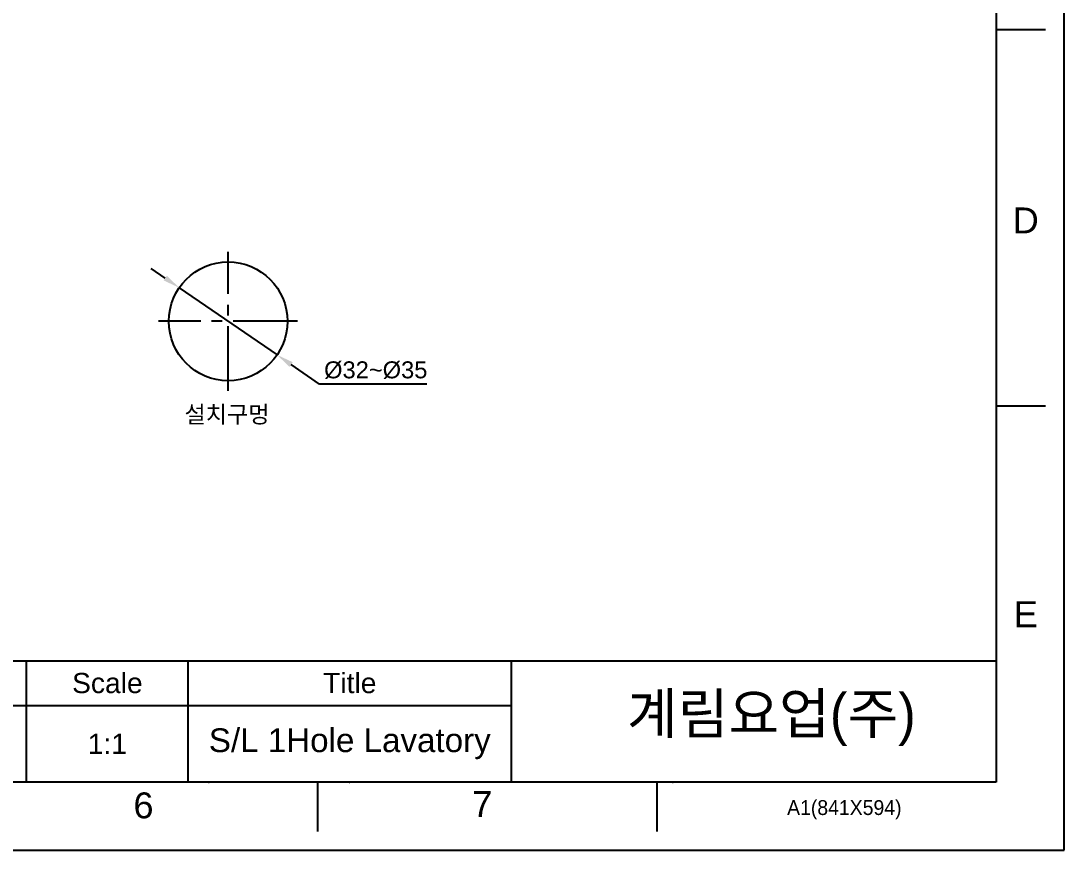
# Model space of a CAD drawing. Header units: millimetres. Extents: x 2004 to 2845, y 1448 to 2043.
# Drawn here: x 2537.4 to 2845.1, y 1447.9 to 1692.3 of the extents above; entities that cross this region are included whole.
import ezdxf

# ---------------------------------------------------------------- set-up
doc = ezdxf.new("R2010")
doc.units = ezdxf.units.MM
doc.linetypes.add('CENTER2', pattern=[28.575, 19.05, -3.175, 3.175, -3.175])
doc.linetypes.add('CENTERX2', pattern=[101.6, 63.5, -12.7, 12.7, -12.7])
for name, color, linetype in [('CENTER', 1, 'CENTER2'), ('FORM', 7, 'Continuous'), ('TEXT', 2, 'Continuous')]:
    doc.layers.add(name, color=color, linetype=linetype)
doc.layers.add('DIM_', color=3, linetype='Continuous', lineweight=9)
doc.styles.add('Arial Unicode MS', font='ARIALUNI.ttf')
doc.styles.add('ROMANS', font='Gulim.ttf')
doc.styles.get("Standard").update_dxf_attribs({"font": 'arial.ttf'})
doc.dimstyles.new('사본(2) STANDARD', dxfattribs={"dimscale": 0, "dimtxt": 4, "dimasz": 4, "dimexe": 1.25, "dimexo": 0.625, "dimgap": 1.5, "dimtad": 3, "dimtih": 1, "dimtoh": 1, "dimdec": 1, "dimzin": 9, "dimdsep": 46, "dimtxsty": 'Standard', "dimcen": 2.5, "dimclrd": 3, "dimclre": 3, "dimclrt": 4, "dimadec": 0, "dimazin": 0, "dimtfac": 1, "dimtdec": 1, "dimtmove": 0, "dimatfit": 3, "dimfxl": 1.25, "dimtfill": 1, "dimtolj": 1, "dimtzin": 0, "dimarcsym": 0})

# ---------------------------------------------------------------- blocks, each defined once
blk = doc.blocks.new('*D13')
at = {"layer": 'Defpoints', "color": 0, "transparency": 16777216}
for p in [(2584.09, 1613.66), (2612.95, 1593.86)]:
    blk.add_point(p, dxfattribs=at)
at = {"layer": 'DIM_', "color": 3, "lineweight": -2, "transparency": 16777216}
for p, q in [((2579.97, 1616.49), (2575.85, 1619.32)), ((2584.09, 1613.66), (2612.95, 1593.86)), ((2625.47, 1585.27), (2617.07, 1591.03)), ((2657.16, 1585.27), (2625.47, 1585.27))]:
    blk.add_line(p, q, dxfattribs=at)
at = {"layer": 'DIM_', "color": 3, "transparency": 16777216}
for points in [[(2580.44, 1617.18), (2579.5, 1615.81), (2584.09, 1613.66)], [(2617.54, 1591.72), (2616.6, 1590.34), (2612.95, 1593.86)]]:
    blk.add_solid(points, dxfattribs=at)
at = {"layer": 'DIM_', "color": 4, "transparency": 16777216, "insert": (2642.06, 1589.36), "char_height": 5, "attachment_point": 5, "style": 'Arial Unicode MS', "bg_fill": 3, "box_fill_scale": 1.1, "bg_fill_color": 256, "bg_fill_true_color": 13158600, "bg_fill_transparency": 0}
blk.add_mtext('\\A1;%%C32~%%C35', dxfattribs=at)

msp = doc.modelspace()

# ---------------------------------------------------------------- linework, layer by layer
msp.add_circle((2598.52, 1603.76), 17.5)
at = {"layer": 'CENTER'}
for p, q in [((2598.52, 1583.26), (2598.52, 1624.26)), ((2619.02, 1603.76), (2578.02, 1603.76))]:
    msp.add_line(p, q, dxfattribs=at)
at = {"layer": 'FORM', "color": 7, "linetype": 'Continuous'}
for p, q in [((2845.13, 1447.86), (2845.13, 2042.56)), ((2825.1, 2022.54), (2825.1, 1467.88)), ((2825.11, 1689.75), (2839.66, 1689.75)), ((2825.11, 1578.82), (2839.66, 1578.82)), ((2825.1, 1467.88), (2024.15, 1467.88)), ((2624.87, 1467.88), (2624.87, 1453.33)), ((2724.98, 1467.88), (2724.98, 1453.33)), ((2004.13, 1447.86), (2845.13, 1447.86))]:
    msp.add_line(p, q, dxfattribs=at)
at = {"layer": 'FORM'}
for p, q in [((2180.29, 1503.64), (2825.1, 1503.64)), ((2539.05, 1467.88), (2539.05, 1503.64)), ((2586.73, 1467.88), (2586.73, 1503.64)), ((2682.08, 1467.88), (2682.08, 1503.64)), ((2124.27, 1490.53), (2682.08, 1490.53))]:
    msp.add_line(p, q, dxfattribs=at)
for p in [(2592.85, 1467.88), (2634.28, 1467.88), (2729.69, 1467.88)]:
    msp.add_point(p, dxfattribs=at)

# ---------------------------------------------------------------- texts
at = {"layer": 'DIM_', "insert": (2585.63, 1578.82), "char_height": 5, "attachment_point": 1}
msp.add_mtext_dynamic_manual_height_columns('설치구멍', width=28.1224, gutter_width=12.5, heights=[0], dxfattribs=at)
at = {"layer": 'FORM', "char_height": 7.63, "attachment_point": 5}
for s, width, insert in [('D', 10.0119, (2833.8, 1633.51)), ('E', 10.0119, (2833.8, 1517.4)), ('6', 50.0595, (2573.54, 1461)), ('7', 50.0595, (2673.49, 1461.45))]:
    msp.add_mtext_dynamic_manual_height_columns(s, width=width, gutter_width=12.51, heights=[0], dxfattribs=dict(at, insert=insert))
at = {"layer": 'TEXT', "style": 'ROMANS'}
msp.add_text('A1(841X594)', height=4.3802, dxfattribs=at).set_placement((2763.4, 1458.21))
at = {"layer": 'TEXT', "char_height": 5.959, "attachment_point": 5}
for s, width, insert in [('Scale', 47.6757, (2562.89, 1497.08)), ('Title', 95.3515, (2634.4, 1497.08))]:
    msp.add_mtext_dynamic_manual_height_columns(s, width=width, gutter_width=29.8, heights=[0], dxfattribs=dict(at, insert=insert))
at = {"layer": 'TEXT', "linetype": 'CENTERX2', "insert": (2758.78, 1486.33), "char_height": 11.9189, "attachment_point": 5}
msp.add_mtext_dynamic_manual_height_columns('{\\fHYGothic-Medium|b0|i0|c129|p18;계림요업(주)}', width=143.0272, gutter_width=29.8, heights=[0], dxfattribs=at)
at = {"layer": 'TEXT', "attachment_point": 5, "style": 'Arial Unicode MS'}
for s, width, insert, char_height in [('S/L 1Hole Lavatory', 100.9074, (2634.4, 1479.2), 7), ('1:1', 47.6757, (2562.89, 1479.2), 5.959)]:
    msp.add_mtext_dynamic_manual_height_columns(s, width=width, gutter_width=29.8, heights=[0], dxfattribs=dict(at, insert=insert, char_height=char_height))

# ---------------------------------------------------------------- next in the draw order: dimensions: what is measured, and where the dimension line sits
at = {"layer": 'DIM_'}
dim = msp.add_diameter_dim_2p(p1=(2584.09, 1613.66), p2=(2612.95, 1593.86), text='%%C32~%%C35', dimstyle='사본(2) STANDARD', override={"dimscale": 1, "dimtxt": 5, "dimasz": 5, "dimtxsty": 'Arial Unicode MS'}, dxfattribs=at)
dim.commit()
dim.dimension.update_dxf_attribs({"geometry": '*D13', "text_midpoint": (2642.06, 1589.36)})

doc.saveas('drawing.dxf')
